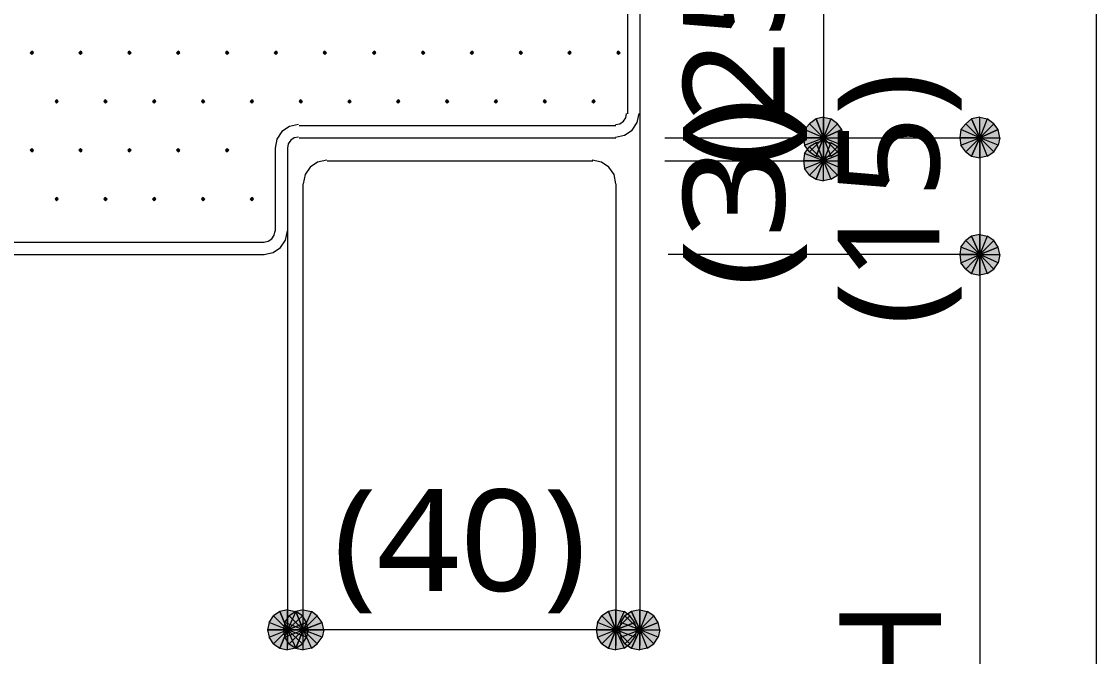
# Model space of a CAD drawing. Header units: millimetres. Extents: x 0 to 420, y 0 to 297.
# Drawn here: x 182.66 to 210.16, y 92.54 to 108.79 of the extents above; entities that cross this region are included whole.
import ezdxf
from ezdxf.enums import TextEntityAlignment as Align

# ---------------------------------------------------------------- set-up
doc = ezdxf.new("R2010")
doc.units = ezdxf.units.MM
doc.styles.add('kst32b', font='NotoSansJP-Variable.ttf')

msp = doc.modelspace()

# ---------------------------------------------------------------- hatches: boundary and pattern name
for points in [[(182.922, 108.035), (182.901, 108.013), (182.88, 107.992), (182.901, 107.971), (182.922, 107.95), (182.944, 107.971), (182.965, 107.992), (182.944, 108.013), (182.922, 108.035)], [(184.171, 108.035), (184.15, 108.013), (184.129, 107.992), (184.15, 107.971), (184.171, 107.95), (184.192, 107.971), (184.213, 107.992), (184.192, 108.013), (184.171, 108.035)], [(185.42, 108.035), (185.399, 108.013), (185.378, 107.992), (185.399, 107.971), (185.42, 107.95), (185.441, 107.971), (185.462, 107.992), (185.441, 108.013), (185.42, 108.035)], [(186.669, 108.035), (186.648, 108.013), (186.627, 107.992), (186.648, 107.971), (186.669, 107.95), (186.69, 107.971), (186.711, 107.992), (186.69, 108.013), (186.669, 108.035)], [(187.918, 108.035), (187.896, 108.013), (187.875, 107.992), (187.896, 107.971), (187.918, 107.95), (187.939, 107.971), (187.96, 107.992), (187.939, 108.013), (187.918, 108.035)], [(189.167, 108.035), (189.145, 108.013), (189.124, 107.992), (189.145, 107.971), (189.167, 107.95), (189.188, 107.971), (189.209, 107.992), (189.188, 108.013), (189.167, 108.035)], [(190.415, 108.035), (190.394, 108.013), (190.373, 107.992), (190.394, 107.971), (190.415, 107.95), (190.437, 107.971), (190.458, 107.992), (190.437, 108.013), (190.415, 108.035)], [(191.685, 108.035), (191.664, 108.013), (191.643, 107.992), (191.664, 107.971), (191.685, 107.95), (191.707, 107.971), (191.728, 107.992), (191.707, 108.013), (191.685, 108.035)], [(192.934, 108.035), (192.913, 108.013), (192.892, 107.992), (192.913, 107.971), (192.934, 107.95), (192.955, 107.971), (192.977, 107.992), (192.955, 108.013), (192.934, 108.035)], [(194.183, 108.035), (194.162, 108.013), (194.141, 107.992), (194.162, 107.971), (194.183, 107.95), (194.204, 107.971), (194.225, 107.992), (194.204, 108.013), (194.183, 108.035)], [(195.432, 108.035), (195.411, 108.013), (195.389, 107.992), (195.411, 107.971), (195.432, 107.95), (195.453, 107.971), (195.474, 107.992), (195.453, 108.013), (195.432, 108.035)], [(196.681, 108.035), (196.66, 108.013), (196.638, 107.992), (196.66, 107.971), (196.681, 107.95), (196.702, 107.971), (196.723, 107.992), (196.702, 108.013), (196.681, 108.035)], [(197.929, 108.035), (197.908, 108.013), (197.887, 107.992), (197.908, 107.971), (197.929, 107.95), (197.951, 107.971), (197.972, 107.992), (197.951, 108.013), (197.929, 108.035)], [(183.557, 106.786), (183.536, 106.765), (183.515, 106.743), (183.536, 106.722), (183.557, 106.701), (183.579, 106.722), (183.6, 106.743), (183.579, 106.765), (183.557, 106.786)], [(184.806, 106.786), (184.785, 106.765), (184.764, 106.743), (184.785, 106.722), (184.806, 106.701), (184.827, 106.722), (184.849, 106.743), (184.827, 106.765), (184.806, 106.786)], [(186.055, 106.786), (186.034, 106.765), (186.013, 106.743), (186.034, 106.722), (186.055, 106.701), (186.076, 106.722), (186.097, 106.743), (186.076, 106.765), (186.055, 106.786)], [(187.304, 106.786), (187.283, 106.765), (187.262, 106.743), (187.283, 106.722), (187.304, 106.701), (187.325, 106.722), (187.346, 106.743), (187.325, 106.765), (187.304, 106.786)], [(188.553, 106.786), (188.532, 106.765), (188.51, 106.743), (188.532, 106.722), (188.553, 106.701), (188.574, 106.722), (188.595, 106.743), (188.574, 106.765), (188.553, 106.786)], [(189.802, 106.786), (189.78, 106.765), (189.759, 106.743), (189.78, 106.722), (189.802, 106.701), (189.823, 106.722), (189.844, 106.743), (189.823, 106.765), (189.802, 106.786)], [(191.05, 106.786), (191.029, 106.765), (191.008, 106.743), (191.029, 106.722), (191.05, 106.701), (191.071, 106.722), (191.093, 106.743), (191.071, 106.765), (191.05, 106.786)], [(192.299, 106.786), (192.278, 106.765), (192.257, 106.743), (192.278, 106.722), (192.299, 106.701), (192.32, 106.722), (192.342, 106.743), (192.32, 106.765), (192.299, 106.786)], [(193.548, 106.786), (193.527, 106.765), (193.506, 106.743), (193.527, 106.722), (193.548, 106.701), (193.569, 106.722), (193.59, 106.743), (193.569, 106.765), (193.548, 106.786)], [(194.797, 106.786), (194.776, 106.765), (194.754, 106.743), (194.776, 106.722), (194.797, 106.701), (194.818, 106.722), (194.839, 106.743), (194.818, 106.765), (194.797, 106.786)], [(196.046, 106.786), (196.025, 106.765), (196.003, 106.743), (196.025, 106.722), (196.046, 106.701), (196.067, 106.722), (196.088, 106.743), (196.067, 106.765), (196.046, 106.786)], [(197.295, 106.786), (197.273, 106.765), (197.252, 106.743), (197.273, 106.722), (197.295, 106.701), (197.316, 106.722), (197.337, 106.743), (197.316, 106.765), (197.295, 106.786)], [(203.645, 106.024), (203.539, 106.172), (203.179, 105.812), (203.645, 106.024)], [(207.645, 106.024), (207.539, 106.172), (207.179, 105.812), (207.645, 106.024)], [(182.922, 105.537), (182.901, 105.516), (182.88, 105.495), (182.901, 105.473), (182.922, 105.452), (182.944, 105.473), (182.965, 105.495), (182.944, 105.516), (182.922, 105.537)], [(184.171, 105.537), (184.15, 105.516), (184.129, 105.495), (184.15, 105.473), (184.171, 105.452), (184.192, 105.473), (184.213, 105.495), (184.192, 105.516), (184.171, 105.537)], [(185.42, 105.537), (185.399, 105.516), (185.378, 105.495), (185.399, 105.473), (185.42, 105.452), (185.441, 105.473), (185.462, 105.495), (185.441, 105.516), (185.42, 105.537)], [(186.669, 105.537), (186.648, 105.516), (186.627, 105.495), (186.648, 105.473), (186.669, 105.452), (186.69, 105.473), (186.711, 105.495), (186.69, 105.516), (186.669, 105.537)], [(187.918, 105.537), (187.896, 105.516), (187.875, 105.495), (187.896, 105.473), (187.918, 105.452), (187.939, 105.473), (187.96, 105.495), (187.939, 105.516), (187.918, 105.537)], [(203.645, 105.41), (203.539, 105.579), (203.179, 105.22), (203.645, 105.41)], [(183.557, 104.288), (183.536, 104.267), (183.515, 104.246), (183.536, 104.225), (183.557, 104.204), (183.579, 104.225), (183.6, 104.246), (183.579, 104.267), (183.557, 104.288)], [(184.806, 104.288), (184.785, 104.267), (184.764, 104.246), (184.785, 104.225), (184.806, 104.204), (184.827, 104.225), (184.849, 104.246), (184.827, 104.267), (184.806, 104.288)], [(186.055, 104.288), (186.034, 104.267), (186.013, 104.246), (186.034, 104.225), (186.055, 104.204), (186.076, 104.225), (186.097, 104.246), (186.076, 104.267), (186.055, 104.288)], [(187.304, 104.288), (187.283, 104.267), (187.262, 104.246), (187.283, 104.225), (187.304, 104.204), (187.325, 104.225), (187.346, 104.246), (187.325, 104.267), (187.304, 104.288)], [(188.553, 104.288), (188.532, 104.267), (188.51, 104.246), (188.532, 104.225), (188.553, 104.204), (188.574, 104.225), (188.595, 104.246), (188.574, 104.267), (188.553, 104.288)], [(207.645, 103.018), (207.539, 103.187), (207.179, 102.828), (207.645, 103.018)], [(189.95, 93.409), (189.844, 93.578), (189.463, 93.218), (189.95, 93.409)], [(190.352, 93.409), (190.225, 93.578), (189.865, 93.218), (190.352, 93.409)], [(198.353, 93.409), (198.226, 93.578), (197.866, 93.218), (198.353, 93.409)], [(198.946, 93.409), (198.84, 93.578), (198.48, 93.218), (198.946, 93.409)]]:
    msp.add_hatch(color=7).paths.add_polyline_path(points)
h = msp.add_hatch(color=7)
h.paths.add_polyline_path([(202.988, 106.299), (202.819, 106.172), (203.179, 105.812), (202.988, 106.299)])
h.paths.add_polyline_path([(202.819, 106.172), (203.179, 105.812), (202.692, 106.024), (202.819, 106.172)])
h.paths.add_polyline_path([(203.179, 105.812), (202.692, 106.024), (202.671, 105.812), (203.179, 105.812)])
h = msp.add_hatch(color=7)
h.paths.add_polyline_path([(203.539, 106.172), (203.369, 106.299), (203.179, 105.812), (203.539, 106.172)])
h.paths.add_polyline_path([(203.369, 106.299), (203.179, 105.812), (203.179, 106.341), (203.369, 106.299)])
h.paths.add_polyline_path([(203.179, 105.812), (203.179, 106.341), (202.988, 106.299), (203.179, 105.812)])
h = msp.add_hatch(color=7)
h.paths.add_polyline_path([(206.968, 106.299), (206.82, 106.172), (207.179, 105.812), (206.968, 106.299)])
h.paths.add_polyline_path([(206.82, 106.172), (207.179, 105.812), (206.693, 106.024), (206.82, 106.172)])
h.paths.add_polyline_path([(207.179, 105.812), (206.693, 106.024), (206.671, 105.812), (207.179, 105.812)])
h = msp.add_hatch(color=7)
h.paths.add_polyline_path([(207.539, 106.172), (207.37, 106.299), (207.179, 105.812), (207.539, 106.172)])
h.paths.add_polyline_path([(207.37, 106.299), (207.179, 105.812), (207.179, 106.341), (207.37, 106.299)])
h.paths.add_polyline_path([(207.179, 105.812), (207.179, 106.341), (206.968, 106.299), (207.179, 105.812)])
h = msp.add_hatch(color=7)
h.paths.add_polyline_path([(203.539, 105.452), (203.645, 105.622), (203.179, 105.812), (203.539, 105.452)])
h.paths.add_polyline_path([(203.645, 105.622), (203.179, 105.812), (203.687, 105.812), (203.645, 105.622)])
h.paths.add_polyline_path([(203.179, 105.812), (203.687, 105.812), (203.645, 106.024), (203.179, 105.812)])
h = msp.add_hatch(color=7)
h.paths.add_polyline_path([(207.539, 105.452), (207.645, 105.622), (207.179, 105.812), (207.539, 105.452)])
h.paths.add_polyline_path([(207.645, 105.622), (207.179, 105.812), (207.687, 105.812), (207.645, 105.622)])
h.paths.add_polyline_path([(207.179, 105.812), (207.687, 105.812), (207.645, 106.024), (207.179, 105.812)])
h = msp.add_hatch(color=7)
h.paths.add_polyline_path([(202.671, 105.812), (202.692, 105.622), (203.179, 105.812), (202.671, 105.812)])
h.paths.add_polyline_path([(202.692, 105.622), (203.179, 105.812), (202.819, 105.452), (202.692, 105.622)])
h.paths.add_polyline_path([(203.179, 105.812), (202.819, 105.452), (202.988, 105.346), (203.179, 105.812)])
h = msp.add_hatch(color=7)
h.paths.add_polyline_path([(202.988, 105.685), (202.819, 105.579), (203.179, 105.22), (202.988, 105.685)])
h.paths.add_polyline_path([(202.819, 105.579), (203.179, 105.22), (202.692, 105.41), (202.819, 105.579)])
h.paths.add_polyline_path([(203.179, 105.22), (202.692, 105.41), (202.671, 105.22), (203.179, 105.22)])
h = msp.add_hatch(color=7)
h.paths.add_polyline_path([(202.988, 105.346), (203.179, 105.304), (203.179, 105.812), (202.988, 105.346)])
h.paths.add_polyline_path([(203.179, 105.304), (203.179, 105.812), (203.369, 105.346), (203.179, 105.304)])
h.paths.add_polyline_path([(203.179, 105.812), (203.369, 105.346), (203.539, 105.452), (203.179, 105.812)])
h = msp.add_hatch(color=7)
h.paths.add_polyline_path([(203.539, 105.579), (203.369, 105.685), (203.179, 105.22), (203.539, 105.579)])
h.paths.add_polyline_path([(203.369, 105.685), (203.179, 105.22), (203.179, 105.727), (203.369, 105.685)])
h.paths.add_polyline_path([(203.179, 105.22), (203.179, 105.727), (202.988, 105.685), (203.179, 105.22)])
h = msp.add_hatch(color=7)
h.paths.add_polyline_path([(206.671, 105.812), (206.693, 105.622), (207.179, 105.812), (206.671, 105.812)])
h.paths.add_polyline_path([(206.693, 105.622), (207.179, 105.812), (206.82, 105.452), (206.693, 105.622)])
h.paths.add_polyline_path([(207.179, 105.812), (206.82, 105.452), (206.968, 105.346), (207.179, 105.812)])
h = msp.add_hatch(color=7)
h.paths.add_polyline_path([(206.968, 105.346), (207.179, 105.304), (207.179, 105.812), (206.968, 105.346)])
h.paths.add_polyline_path([(207.179, 105.304), (207.179, 105.812), (207.37, 105.346), (207.179, 105.304)])
h.paths.add_polyline_path([(207.179, 105.812), (207.37, 105.346), (207.539, 105.452), (207.179, 105.812)])
h = msp.add_hatch(color=7)
h.paths.add_polyline_path([(203.539, 104.86), (203.645, 105.029), (203.179, 105.22), (203.539, 104.86)])
h.paths.add_polyline_path([(203.645, 105.029), (203.179, 105.22), (203.687, 105.22), (203.645, 105.029)])
h.paths.add_polyline_path([(203.179, 105.22), (203.687, 105.22), (203.645, 105.41), (203.179, 105.22)])
h = msp.add_hatch(color=7)
h.paths.add_polyline_path([(202.671, 105.22), (202.692, 105.029), (203.179, 105.22), (202.671, 105.22)])
h.paths.add_polyline_path([(202.692, 105.029), (203.179, 105.22), (202.819, 104.86), (202.692, 105.029)])
h.paths.add_polyline_path([(203.179, 105.22), (202.819, 104.86), (202.988, 104.754), (203.179, 105.22)])
h = msp.add_hatch(color=7)
h.paths.add_polyline_path([(202.988, 104.754), (203.179, 104.712), (203.179, 105.22), (202.988, 104.754)])
h.paths.add_polyline_path([(203.179, 104.712), (203.179, 105.22), (203.369, 104.754), (203.179, 104.712)])
h.paths.add_polyline_path([(203.179, 105.22), (203.369, 104.754), (203.539, 104.86), (203.179, 105.22)])
h = msp.add_hatch(color=7)
h.paths.add_polyline_path([(206.968, 103.293), (206.82, 103.187), (207.179, 102.828), (206.968, 103.293)])
h.paths.add_polyline_path([(206.82, 103.187), (207.179, 102.828), (206.693, 103.018), (206.82, 103.187)])
h.paths.add_polyline_path([(207.179, 102.828), (206.693, 103.018), (206.671, 102.828), (207.179, 102.828)])
h = msp.add_hatch(color=7)
h.paths.add_polyline_path([(207.539, 103.187), (207.37, 103.293), (207.179, 102.828), (207.539, 103.187)])
h.paths.add_polyline_path([(207.37, 103.293), (207.179, 102.828), (207.179, 103.336), (207.37, 103.293)])
h.paths.add_polyline_path([(207.179, 102.828), (207.179, 103.336), (206.968, 103.293), (207.179, 102.828)])
h = msp.add_hatch(color=7)
h.paths.add_polyline_path([(207.539, 102.447), (207.645, 102.616), (207.179, 102.828), (207.539, 102.447)])
h.paths.add_polyline_path([(207.645, 102.616), (207.179, 102.828), (207.687, 102.828), (207.645, 102.616)])
h.paths.add_polyline_path([(207.179, 102.828), (207.687, 102.828), (207.645, 103.018), (207.179, 102.828)])
h = msp.add_hatch(color=7)
h.paths.add_polyline_path([(206.671, 102.828), (206.693, 102.616), (207.179, 102.828), (206.671, 102.828)])
h.paths.add_polyline_path([(206.693, 102.616), (207.179, 102.828), (206.82, 102.447), (206.693, 102.616)])
h.paths.add_polyline_path([(207.179, 102.828), (206.82, 102.447), (206.968, 102.341), (207.179, 102.828)])
h = msp.add_hatch(color=7)
h.paths.add_polyline_path([(206.968, 102.341), (207.179, 102.298), (207.179, 102.828), (206.968, 102.341)])
h.paths.add_polyline_path([(207.179, 102.298), (207.179, 102.828), (207.37, 102.341), (207.179, 102.298)])
h.paths.add_polyline_path([(207.179, 102.828), (207.37, 102.341), (207.539, 102.447), (207.179, 102.828)])
h = msp.add_hatch(color=7)
h.paths.add_polyline_path([(189.272, 93.684), (189.103, 93.578), (189.463, 93.218), (189.272, 93.684)])
h.paths.add_polyline_path([(189.103, 93.578), (189.463, 93.218), (188.997, 93.409), (189.103, 93.578)])
h.paths.add_polyline_path([(189.463, 93.218), (188.997, 93.409), (188.955, 93.218), (189.463, 93.218)])
h = msp.add_hatch(color=7)
h.paths.add_polyline_path([(189.844, 93.578), (189.675, 93.684), (189.463, 93.218), (189.844, 93.578)])
h.paths.add_polyline_path([(189.675, 93.684), (189.463, 93.218), (189.463, 93.726), (189.675, 93.684)])
h.paths.add_polyline_path([(189.463, 93.218), (189.463, 93.726), (189.272, 93.684), (189.463, 93.218)])
h = msp.add_hatch(color=7)
h.paths.add_polyline_path([(189.675, 93.684), (189.505, 93.578), (189.865, 93.218), (189.675, 93.684)])
h.paths.add_polyline_path([(189.505, 93.578), (189.865, 93.218), (189.399, 93.409), (189.505, 93.578)])
h.paths.add_polyline_path([(189.865, 93.218), (189.399, 93.409), (189.357, 93.218), (189.865, 93.218)])
h = msp.add_hatch(color=7)
h.paths.add_polyline_path([(190.225, 93.578), (190.077, 93.684), (189.865, 93.218), (190.225, 93.578)])
h.paths.add_polyline_path([(190.077, 93.684), (189.865, 93.218), (189.865, 93.726), (190.077, 93.684)])
h.paths.add_polyline_path([(189.865, 93.218), (189.865, 93.726), (189.675, 93.684), (189.865, 93.218)])
h = msp.add_hatch(color=7)
h.paths.add_polyline_path([(197.676, 93.684), (197.506, 93.578), (197.866, 93.218), (197.676, 93.684)])
h.paths.add_polyline_path([(197.506, 93.578), (197.866, 93.218), (197.4, 93.409), (197.506, 93.578)])
h.paths.add_polyline_path([(197.866, 93.218), (197.4, 93.409), (197.358, 93.218), (197.866, 93.218)])
h = msp.add_hatch(color=7)
h.paths.add_polyline_path([(198.226, 93.578), (198.078, 93.684), (197.866, 93.218), (198.226, 93.578)])
h.paths.add_polyline_path([(198.078, 93.684), (197.866, 93.218), (197.866, 93.726), (198.078, 93.684)])
h.paths.add_polyline_path([(197.866, 93.218), (197.866, 93.726), (197.676, 93.684), (197.866, 93.218)])
h = msp.add_hatch(color=7)
h.paths.add_polyline_path([(198.268, 93.684), (198.099, 93.578), (198.48, 93.218), (198.268, 93.684)])
h.paths.add_polyline_path([(198.099, 93.578), (198.48, 93.218), (197.993, 93.409), (198.099, 93.578)])
h.paths.add_polyline_path([(198.48, 93.218), (197.993, 93.409), (197.951, 93.218), (198.48, 93.218)])
h = msp.add_hatch(color=7)
h.paths.add_polyline_path([(198.84, 93.578), (198.67, 93.684), (198.48, 93.218), (198.84, 93.578)])
h.paths.add_polyline_path([(198.67, 93.684), (198.48, 93.218), (198.48, 93.726), (198.67, 93.684)])
h.paths.add_polyline_path([(198.48, 93.218), (198.48, 93.726), (198.268, 93.684), (198.48, 93.218)])
h = msp.add_hatch(color=7)
h.paths.add_polyline_path([(189.844, 92.858), (189.95, 93.027), (189.463, 93.218), (189.844, 92.858)])
h.paths.add_polyline_path([(189.95, 93.027), (189.463, 93.218), (189.992, 93.218), (189.95, 93.027)])
h.paths.add_polyline_path([(189.463, 93.218), (189.992, 93.218), (189.95, 93.409), (189.463, 93.218)])
h = msp.add_hatch(color=7)
h.paths.add_polyline_path([(190.225, 92.858), (190.352, 93.027), (189.865, 93.218), (190.225, 92.858)])
h.paths.add_polyline_path([(190.352, 93.027), (189.865, 93.218), (190.394, 93.218), (190.352, 93.027)])
h.paths.add_polyline_path([(189.865, 93.218), (190.394, 93.218), (190.352, 93.409), (189.865, 93.218)])
h = msp.add_hatch(color=7)
h.paths.add_polyline_path([(198.226, 92.858), (198.353, 93.027), (197.866, 93.218), (198.226, 92.858)])
h.paths.add_polyline_path([(198.353, 93.027), (197.866, 93.218), (198.395, 93.218), (198.353, 93.027)])
h.paths.add_polyline_path([(197.866, 93.218), (198.395, 93.218), (198.353, 93.409), (197.866, 93.218)])
h = msp.add_hatch(color=7)
h.paths.add_polyline_path([(198.84, 92.858), (198.946, 93.027), (198.48, 93.218), (198.84, 92.858)])
h.paths.add_polyline_path([(198.946, 93.027), (198.48, 93.218), (198.988, 93.218), (198.946, 93.027)])
h.paths.add_polyline_path([(198.48, 93.218), (198.988, 93.218), (198.946, 93.409), (198.48, 93.218)])
h = msp.add_hatch(color=7)
h.paths.add_polyline_path([(188.955, 93.218), (188.997, 93.027), (189.463, 93.218), (188.955, 93.218)])
h.paths.add_polyline_path([(188.997, 93.027), (189.463, 93.218), (189.103, 92.858), (188.997, 93.027)])
h.paths.add_polyline_path([(189.463, 93.218), (189.103, 92.858), (189.272, 92.752), (189.463, 93.218)])
h = msp.add_hatch(color=7)
h.paths.add_polyline_path([(189.272, 92.752), (189.463, 92.71), (189.463, 93.218), (189.272, 92.752)])
h.paths.add_polyline_path([(189.463, 92.71), (189.463, 93.218), (189.675, 92.752), (189.463, 92.71)])
h.paths.add_polyline_path([(189.463, 93.218), (189.675, 92.752), (189.844, 92.858), (189.463, 93.218)])
h = msp.add_hatch(color=7)
h.paths.add_polyline_path([(189.357, 93.218), (189.399, 93.027), (189.865, 93.218), (189.357, 93.218)])
h.paths.add_polyline_path([(189.399, 93.027), (189.865, 93.218), (189.505, 92.858), (189.399, 93.027)])
h.paths.add_polyline_path([(189.865, 93.218), (189.505, 92.858), (189.675, 92.752), (189.865, 93.218)])
h = msp.add_hatch(color=7)
h.paths.add_polyline_path([(189.675, 92.752), (189.865, 92.71), (189.865, 93.218), (189.675, 92.752)])
h.paths.add_polyline_path([(189.865, 92.71), (189.865, 93.218), (190.077, 92.752), (189.865, 92.71)])
h.paths.add_polyline_path([(189.865, 93.218), (190.077, 92.752), (190.225, 92.858), (189.865, 93.218)])
h = msp.add_hatch(color=7)
h.paths.add_polyline_path([(197.358, 93.218), (197.4, 93.027), (197.866, 93.218), (197.358, 93.218)])
h.paths.add_polyline_path([(197.4, 93.027), (197.866, 93.218), (197.506, 92.858), (197.4, 93.027)])
h.paths.add_polyline_path([(197.866, 93.218), (197.506, 92.858), (197.676, 92.752), (197.866, 93.218)])
h = msp.add_hatch(color=7)
h.paths.add_polyline_path([(197.676, 92.752), (197.866, 92.71), (197.866, 93.218), (197.676, 92.752)])
h.paths.add_polyline_path([(197.866, 92.71), (197.866, 93.218), (198.078, 92.752), (197.866, 92.71)])
h.paths.add_polyline_path([(197.866, 93.218), (198.078, 92.752), (198.226, 92.858), (197.866, 93.218)])
h = msp.add_hatch(color=7)
h.paths.add_polyline_path([(197.951, 93.218), (197.993, 93.027), (198.48, 93.218), (197.951, 93.218)])
h.paths.add_polyline_path([(197.993, 93.027), (198.48, 93.218), (198.099, 92.858), (197.993, 93.027)])
h.paths.add_polyline_path([(198.48, 93.218), (198.099, 92.858), (198.268, 92.752), (198.48, 93.218)])
h = msp.add_hatch(color=7)
h.paths.add_polyline_path([(198.268, 92.752), (198.48, 92.71), (198.48, 93.218), (198.268, 92.752)])
h.paths.add_polyline_path([(198.48, 92.71), (198.48, 93.218), (198.67, 92.752), (198.48, 92.71)])
h.paths.add_polyline_path([(198.48, 93.218), (198.67, 92.752), (198.84, 92.858), (198.48, 93.218)])

# ---------------------------------------------------------------- linework, layer by layer
at = {"lineweight": 13}
for points in [[(210.164, 45.995), (210.164, 285.983)], [(203.179, 110.829), (203.179, 105.812)], [(198.162, 110.215), (198.162, 106.426)], [(198.48, 110.215), (198.48, 106.426)], [(197.855, 106.151), (197.967, 106.173), (198.057, 106.235), (198.119, 106.325), (198.141, 106.437)], [(197.855, 105.833), (198.09, 105.881), (198.282, 106.01), (198.411, 106.202), (198.459, 106.437)], [(198.48, 106.426), (198.48, 92.816)], [(189.749, 106.151), (189.514, 106.103), (189.322, 105.974), (189.193, 105.782), (189.145, 105.548)], [(189.759, 106.13), (197.866, 106.13)], [(189.749, 105.833), (189.637, 105.811), (189.547, 105.75), (189.485, 105.659), (189.463, 105.548)], [(189.759, 105.812), (197.866, 105.812)], [(199.115, 105.812), (207.179, 105.812)], [(207.179, 105.812), (207.179, 102.828), (199.2, 102.828)], [(203.179, 105.812), (203.179, 105.22)], [(189.145, 105.537), (189.145, 103.42)], [(189.463, 105.537), (189.463, 103.42)], [(190.468, 105.241), (190.233, 105.193), (190.042, 105.064), (189.912, 104.872), (189.865, 104.637)], [(190.479, 105.22), (197.273, 105.22)], [(197.866, 104.637), (197.819, 104.872), (197.689, 105.064), (197.498, 105.193), (197.263, 105.241)], [(199.115, 105.22), (203.179, 105.22)], [(189.865, 92.816), (189.865, 104.627)], [(197.866, 104.627), (197.866, 92.816)], [(188.86, 103.145), (188.971, 103.168), (189.062, 103.229), (189.123, 103.32), (189.145, 103.431)], [(188.86, 102.828), (189.094, 102.875), (189.286, 103.004), (189.415, 103.196), (189.463, 103.431)], [(189.463, 103.42), (189.463, 92.816)], [(174.075, 103.145), (188.87, 103.145)], [(174.075, 102.828), (188.87, 102.828)], [(207.179, 102.828), (207.179, 81.724)], [(197.866, 93.218), (189.865, 93.218), (189.463, 93.218)], [(198.48, 93.218), (197.866, 93.218)]]:
    msp.add_lwpolyline(points, dxfattribs=at)
at = {"lineweight": 0}
for points in [[(182.922, 108.035), (182.901, 108.013), (182.88, 107.992), (182.901, 107.971), (182.922, 107.95), (182.944, 107.971), (182.965, 107.992), (182.944, 108.013)], [(184.171, 108.035), (184.15, 108.013), (184.129, 107.992), (184.15, 107.971), (184.171, 107.95), (184.192, 107.971), (184.213, 107.992), (184.192, 108.013)], [(185.42, 108.035), (185.399, 108.013), (185.378, 107.992), (185.399, 107.971), (185.42, 107.95), (185.441, 107.971), (185.462, 107.992), (185.441, 108.013)], [(186.669, 108.035), (186.648, 108.013), (186.627, 107.992), (186.648, 107.971), (186.669, 107.95), (186.69, 107.971), (186.711, 107.992), (186.69, 108.013)], [(187.918, 108.035), (187.896, 108.013), (187.875, 107.992), (187.896, 107.971), (187.918, 107.95), (187.939, 107.971), (187.96, 107.992), (187.939, 108.013)], [(189.167, 108.035), (189.145, 108.013), (189.124, 107.992), (189.145, 107.971), (189.167, 107.95), (189.188, 107.971), (189.209, 107.992), (189.188, 108.013)], [(190.415, 108.035), (190.394, 108.013), (190.373, 107.992), (190.394, 107.971), (190.415, 107.95), (190.437, 107.971), (190.458, 107.992), (190.437, 108.013)], [(191.685, 108.035), (191.664, 108.013), (191.643, 107.992), (191.664, 107.971), (191.685, 107.95), (191.707, 107.971), (191.728, 107.992), (191.707, 108.013)], [(192.934, 108.035), (192.913, 108.013), (192.892, 107.992), (192.913, 107.971), (192.934, 107.95), (192.955, 107.971), (192.977, 107.992), (192.955, 108.013)], [(194.183, 108.035), (194.162, 108.013), (194.141, 107.992), (194.162, 107.971), (194.183, 107.95), (194.204, 107.971), (194.225, 107.992), (194.204, 108.013)], [(195.432, 108.035), (195.411, 108.013), (195.389, 107.992), (195.411, 107.971), (195.432, 107.95), (195.453, 107.971), (195.474, 107.992), (195.453, 108.013)], [(196.681, 108.035), (196.66, 108.013), (196.638, 107.992), (196.66, 107.971), (196.681, 107.95), (196.702, 107.971), (196.723, 107.992), (196.702, 108.013)], [(197.929, 108.035), (197.908, 108.013), (197.887, 107.992), (197.908, 107.971), (197.929, 107.95), (197.951, 107.971), (197.972, 107.992), (197.951, 108.013)], [(183.557, 106.786), (183.536, 106.765), (183.515, 106.743), (183.536, 106.722), (183.557, 106.701), (183.579, 106.722), (183.6, 106.743), (183.579, 106.765)], [(184.806, 106.786), (184.785, 106.765), (184.764, 106.743), (184.785, 106.722), (184.806, 106.701), (184.827, 106.722), (184.849, 106.743), (184.827, 106.765)], [(186.055, 106.786), (186.034, 106.765), (186.013, 106.743), (186.034, 106.722), (186.055, 106.701), (186.076, 106.722), (186.097, 106.743), (186.076, 106.765)], [(187.304, 106.786), (187.283, 106.765), (187.262, 106.743), (187.283, 106.722), (187.304, 106.701), (187.325, 106.722), (187.346, 106.743), (187.325, 106.765)], [(188.553, 106.786), (188.532, 106.765), (188.51, 106.743), (188.532, 106.722), (188.553, 106.701), (188.574, 106.722), (188.595, 106.743), (188.574, 106.765)], [(189.802, 106.786), (189.78, 106.765), (189.759, 106.743), (189.78, 106.722), (189.802, 106.701), (189.823, 106.722), (189.844, 106.743), (189.823, 106.765)], [(191.05, 106.786), (191.029, 106.765), (191.008, 106.743), (191.029, 106.722), (191.05, 106.701), (191.071, 106.722), (191.093, 106.743), (191.071, 106.765)], [(192.299, 106.786), (192.278, 106.765), (192.257, 106.743), (192.278, 106.722), (192.299, 106.701), (192.32, 106.722), (192.342, 106.743), (192.32, 106.765)], [(193.548, 106.786), (193.527, 106.765), (193.506, 106.743), (193.527, 106.722), (193.548, 106.701), (193.569, 106.722), (193.59, 106.743), (193.569, 106.765)], [(194.797, 106.786), (194.776, 106.765), (194.754, 106.743), (194.776, 106.722), (194.797, 106.701), (194.818, 106.722), (194.839, 106.743), (194.818, 106.765)], [(196.046, 106.786), (196.025, 106.765), (196.003, 106.743), (196.025, 106.722), (196.046, 106.701), (196.067, 106.722), (196.088, 106.743), (196.067, 106.765)], [(197.295, 106.786), (197.273, 106.765), (197.252, 106.743), (197.273, 106.722), (197.295, 106.701), (197.316, 106.722), (197.337, 106.743), (197.316, 106.765)], [(202.988, 106.299), (202.819, 106.172), (203.179, 105.812)], [(203.179, 105.812), (203.179, 106.341), (202.988, 106.299)], [(203.369, 106.299), (203.179, 105.812), (203.179, 106.341)], [(203.539, 106.172), (203.369, 106.299), (203.179, 105.812)], [(206.968, 106.299), (206.82, 106.172), (207.179, 105.812)], [(207.179, 105.812), (207.179, 106.341), (206.968, 106.299)], [(207.37, 106.299), (207.179, 105.812), (207.179, 106.341)], [(207.539, 106.172), (207.37, 106.299), (207.179, 105.812)], [(203.179, 105.812), (202.692, 106.024), (202.671, 105.812)], [(202.819, 106.172), (203.179, 105.812), (202.692, 106.024)], [(203.645, 106.024), (203.539, 106.172), (203.179, 105.812)], [(203.179, 105.812), (203.687, 105.812), (203.645, 106.024)], [(207.179, 105.812), (206.693, 106.024), (206.671, 105.812)], [(206.82, 106.172), (207.179, 105.812), (206.693, 106.024)], [(207.645, 106.024), (207.539, 106.172), (207.179, 105.812)], [(207.179, 105.812), (207.687, 105.812), (207.645, 106.024)], [(202.671, 105.812), (202.692, 105.622), (203.179, 105.812)], [(202.692, 105.622), (203.179, 105.812), (202.819, 105.452)], [(203.179, 105.812), (202.819, 105.452), (202.988, 105.346)], [(202.988, 105.685), (202.819, 105.579), (203.179, 105.22)], [(202.988, 105.346), (203.179, 105.304), (203.179, 105.812)], [(203.179, 105.22), (203.179, 105.727), (202.988, 105.685)], [(203.179, 105.304), (203.179, 105.812), (203.369, 105.346)], [(203.179, 105.812), (203.369, 105.346), (203.539, 105.452)], [(203.539, 105.452), (203.645, 105.622), (203.179, 105.812)], [(203.645, 105.622), (203.179, 105.812), (203.687, 105.812)], [(203.369, 105.685), (203.179, 105.22), (203.179, 105.727)], [(203.539, 105.579), (203.369, 105.685), (203.179, 105.22)], [(206.671, 105.812), (206.693, 105.622), (207.179, 105.812)], [(206.693, 105.622), (207.179, 105.812), (206.82, 105.452)], [(207.179, 105.812), (206.82, 105.452), (206.968, 105.346)], [(206.968, 105.346), (207.179, 105.304), (207.179, 105.812)], [(207.179, 105.304), (207.179, 105.812), (207.37, 105.346)], [(207.179, 105.812), (207.37, 105.346), (207.539, 105.452)], [(207.539, 105.452), (207.645, 105.622), (207.179, 105.812)], [(207.645, 105.622), (207.179, 105.812), (207.687, 105.812)], [(182.922, 105.537), (182.901, 105.516), (182.88, 105.495), (182.901, 105.473), (182.922, 105.452), (182.944, 105.473), (182.965, 105.495), (182.944, 105.516)], [(184.171, 105.537), (184.15, 105.516), (184.129, 105.495), (184.15, 105.473), (184.171, 105.452), (184.192, 105.473), (184.213, 105.495), (184.192, 105.516)], [(185.42, 105.537), (185.399, 105.516), (185.378, 105.495), (185.399, 105.473), (185.42, 105.452), (185.441, 105.473), (185.462, 105.495), (185.441, 105.516)], [(186.669, 105.537), (186.648, 105.516), (186.627, 105.495), (186.648, 105.473), (186.669, 105.452), (186.69, 105.473), (186.711, 105.495), (186.69, 105.516)], [(187.918, 105.537), (187.896, 105.516), (187.875, 105.495), (187.896, 105.473), (187.918, 105.452), (187.939, 105.473), (187.96, 105.495), (187.939, 105.516)], [(203.179, 105.22), (202.692, 105.41), (202.671, 105.22)], [(202.819, 105.579), (203.179, 105.22), (202.692, 105.41)], [(203.645, 105.41), (203.539, 105.579), (203.179, 105.22)], [(203.179, 105.22), (203.687, 105.22), (203.645, 105.41)], [(202.671, 105.22), (202.692, 105.029), (203.179, 105.22)], [(202.692, 105.029), (203.179, 105.22), (202.819, 104.86)], [(203.179, 105.22), (202.819, 104.86), (202.988, 104.754)], [(202.988, 104.754), (203.179, 104.712), (203.179, 105.22)], [(203.179, 104.712), (203.179, 105.22), (203.369, 104.754)], [(203.179, 105.22), (203.369, 104.754), (203.539, 104.86)], [(203.539, 104.86), (203.645, 105.029), (203.179, 105.22)], [(203.645, 105.029), (203.179, 105.22), (203.687, 105.22)], [(183.557, 104.288), (183.536, 104.267), (183.515, 104.246), (183.536, 104.225), (183.557, 104.204), (183.579, 104.225), (183.6, 104.246), (183.579, 104.267)], [(184.806, 104.288), (184.785, 104.267), (184.764, 104.246), (184.785, 104.225), (184.806, 104.204), (184.827, 104.225), (184.849, 104.246), (184.827, 104.267)], [(186.055, 104.288), (186.034, 104.267), (186.013, 104.246), (186.034, 104.225), (186.055, 104.204), (186.076, 104.225), (186.097, 104.246), (186.076, 104.267)], [(187.304, 104.288), (187.283, 104.267), (187.262, 104.246), (187.283, 104.225), (187.304, 104.204), (187.325, 104.225), (187.346, 104.246), (187.325, 104.267)], [(188.553, 104.288), (188.532, 104.267), (188.51, 104.246), (188.532, 104.225), (188.553, 104.204), (188.574, 104.225), (188.595, 104.246), (188.574, 104.267)], [(206.82, 103.187), (207.179, 102.828), (206.693, 103.018)], [(206.968, 103.293), (206.82, 103.187), (207.179, 102.828)], [(207.179, 102.828), (207.179, 103.336), (206.968, 103.293)], [(207.37, 103.293), (207.179, 102.828), (207.179, 103.336)], [(207.539, 103.187), (207.37, 103.293), (207.179, 102.828)], [(207.645, 103.018), (207.539, 103.187), (207.179, 102.828)], [(207.179, 102.828), (206.693, 103.018), (206.671, 102.828)], [(207.179, 102.828), (207.687, 102.828), (207.645, 103.018)], [(206.671, 102.828), (206.693, 102.616), (207.179, 102.828)], [(206.693, 102.616), (207.179, 102.828), (206.82, 102.447)], [(207.179, 102.828), (206.82, 102.447), (206.968, 102.341)], [(206.968, 102.341), (207.179, 102.298), (207.179, 102.828)], [(207.179, 102.298), (207.179, 102.828), (207.37, 102.341)], [(207.179, 102.828), (207.37, 102.341), (207.539, 102.447)], [(207.539, 102.447), (207.645, 102.616), (207.179, 102.828)], [(207.645, 102.616), (207.179, 102.828), (207.687, 102.828)], [(189.103, 93.578), (189.463, 93.218), (188.997, 93.409)], [(189.272, 93.684), (189.103, 93.578), (189.463, 93.218)], [(189.463, 93.218), (189.463, 93.726), (189.272, 93.684)], [(189.505, 93.578), (189.865, 93.218), (189.399, 93.409)], [(189.675, 93.684), (189.463, 93.218), (189.463, 93.726)], [(189.844, 93.578), (189.675, 93.684), (189.463, 93.218)], [(189.95, 93.409), (189.844, 93.578), (189.463, 93.218)], [(189.675, 93.684), (189.505, 93.578), (189.865, 93.218)], [(189.865, 93.218), (189.865, 93.726), (189.675, 93.684)], [(190.077, 93.684), (189.865, 93.218), (189.865, 93.726)], [(190.225, 93.578), (190.077, 93.684), (189.865, 93.218)], [(190.352, 93.409), (190.225, 93.578), (189.865, 93.218)], [(197.506, 93.578), (197.866, 93.218), (197.4, 93.409)], [(197.676, 93.684), (197.506, 93.578), (197.866, 93.218)], [(197.866, 93.218), (197.866, 93.726), (197.676, 93.684)], [(198.078, 93.684), (197.866, 93.218), (197.866, 93.726)], [(198.226, 93.578), (198.078, 93.684), (197.866, 93.218)], [(198.353, 93.409), (198.226, 93.578), (197.866, 93.218)], [(198.099, 93.578), (198.48, 93.218), (197.993, 93.409)], [(198.268, 93.684), (198.099, 93.578), (198.48, 93.218)], [(198.48, 93.218), (198.48, 93.726), (198.268, 93.684)], [(198.67, 93.684), (198.48, 93.218), (198.48, 93.726)], [(198.84, 93.578), (198.67, 93.684), (198.48, 93.218)], [(198.946, 93.409), (198.84, 93.578), (198.48, 93.218)], [(189.463, 93.218), (188.997, 93.409), (188.955, 93.218)], [(189.865, 93.218), (189.399, 93.409), (189.357, 93.218)], [(189.463, 93.218), (189.992, 93.218), (189.95, 93.409)], [(189.865, 93.218), (190.394, 93.218), (190.352, 93.409)], [(197.866, 93.218), (197.4, 93.409), (197.358, 93.218)], [(197.866, 93.218), (198.395, 93.218), (198.353, 93.409)], [(198.48, 93.218), (197.993, 93.409), (197.951, 93.218)], [(198.48, 93.218), (198.988, 93.218), (198.946, 93.409)], [(188.955, 93.218), (188.997, 93.027), (189.463, 93.218)], [(188.997, 93.027), (189.463, 93.218), (189.103, 92.858)], [(189.463, 93.218), (189.103, 92.858), (189.272, 92.752)], [(189.272, 92.752), (189.463, 92.71), (189.463, 93.218)], [(189.357, 93.218), (189.399, 93.027), (189.865, 93.218)], [(189.399, 93.027), (189.865, 93.218), (189.505, 92.858)], [(189.463, 92.71), (189.463, 93.218), (189.675, 92.752)], [(189.463, 93.218), (189.675, 92.752), (189.844, 92.858)], [(189.844, 92.858), (189.95, 93.027), (189.463, 93.218)], [(189.95, 93.027), (189.463, 93.218), (189.992, 93.218)], [(189.865, 93.218), (189.505, 92.858), (189.675, 92.752)], [(189.675, 92.752), (189.865, 92.71), (189.865, 93.218)], [(189.865, 92.71), (189.865, 93.218), (190.077, 92.752)], [(189.865, 93.218), (190.077, 92.752), (190.225, 92.858)], [(190.225, 92.858), (190.352, 93.027), (189.865, 93.218)], [(190.352, 93.027), (189.865, 93.218), (190.394, 93.218)], [(197.358, 93.218), (197.4, 93.027), (197.866, 93.218)], [(197.4, 93.027), (197.866, 93.218), (197.506, 92.858)], [(197.866, 93.218), (197.506, 92.858), (197.676, 92.752)], [(197.676, 92.752), (197.866, 92.71), (197.866, 93.218)], [(197.866, 92.71), (197.866, 93.218), (198.078, 92.752)], [(197.866, 93.218), (198.078, 92.752), (198.226, 92.858)], [(198.226, 92.858), (198.353, 93.027), (197.866, 93.218)], [(198.353, 93.027), (197.866, 93.218), (198.395, 93.218)], [(197.951, 93.218), (197.993, 93.027), (198.48, 93.218)], [(197.993, 93.027), (198.48, 93.218), (198.099, 92.858)], [(198.48, 93.218), (198.099, 92.858), (198.268, 92.752)], [(198.268, 92.752), (198.48, 92.71), (198.48, 93.218)], [(198.48, 92.71), (198.48, 93.218), (198.67, 92.752)], [(198.48, 93.218), (198.67, 92.752), (198.84, 92.858)], [(198.84, 92.858), (198.946, 93.027), (198.48, 93.218)], [(198.946, 93.027), (198.48, 93.218), (198.988, 93.218)]]:
    msp.add_lwpolyline(points, close=True, dxfattribs=at)

# ---------------------------------------------------------------- texts
at = {"style": 'kst32b'}
for s, p, p2 in [('(25)', (202.184, 105.071), (202.184, 111.569)), ('(15)', (206.142, 101.007), (206.142, 107.505)), ('(3)', (202.184, 101.981), (202.184, 106.854)), ('(40)', (190.627, 94.213), (197.124, 94.213))]:
    msp.add_text(s, height=2.5989, dxfattribs=at).set_placement(p, p2, align=Align.FIT)
msp.add_text('H', height=2.599, rotation=90, dxfattribs=at).set_placement((206.185, 91.461))

doc.saveas('drawing.dxf')
